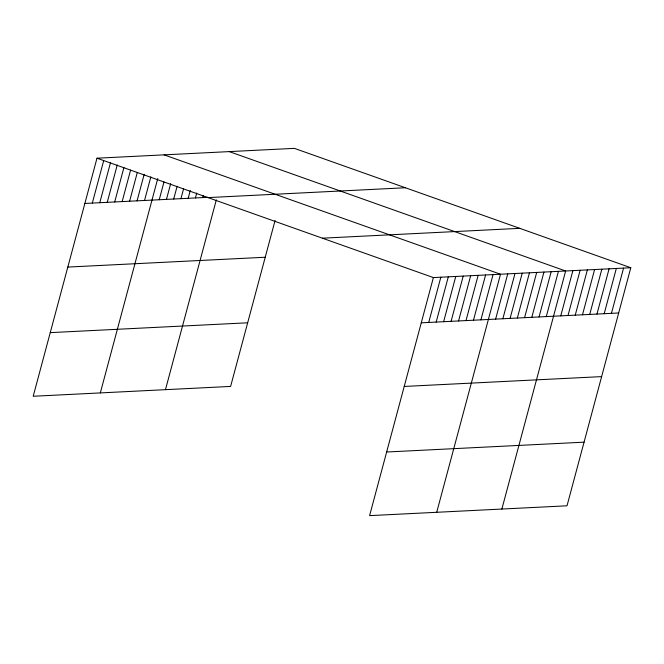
<?xml version="1.0" encoding="UTF-8"?>
<svg xmlns="http://www.w3.org/2000/svg" width="664" height="664" viewBox="0 0 664 664"><rect width="100%" height="100%" fill="white"/><g stroke="black" fill="none" stroke-linecap="round" stroke-linejoin="round"><path stroke-width="1" d="M630.8 267.741L433.384 277.577L369.599 515.637L567.014 505.802L630.8 267.741L294.401 148.362L96.985 158.198L33.2 396.259L230.615 386.423L275.087 220.456M92.321 203.076L103.659 160.779M99.783 202.711L110.589 162.373M107.236 202.337L117.254 164.954M114.698 201.964L123.919 167.535M122.151 201.59L130.592 170.117M129.613 201.217L137.257 172.69M137.066 200.852L144.188 174.292M144.528 200.478L150.852 176.873M100.322 392.922L157.783 178.467M159.227 199.748L163.966 182.036M166.465 199.383L170.681 183.646M173.702 199.026L177.13 186.235M180.94 198.66L183.579 188.825M188.178 198.304L190.286 190.435M195.415 197.938L196.735 193.025M202.653 197.582L203.184 195.614M165.469 389.668L216.331 199.839M428.72 322.455L440.838 277.203M436.173 322.082L448.3 276.83M443.635 321.708L455.761 276.456M451.088 321.334L463.215 276.091M458.55 320.969L470.676 275.718M466.004 320.596L478.13 275.344M473.465 320.222L485.591 274.971M480.919 319.849L493.045 274.606M436.713 512.293L500.507 274.232L164.108 154.853M495.618 319.118L507.744 273.867M502.856 318.762L514.982 273.51M510.093 318.396L522.219 273.145M517.339 318.039L529.457 272.788M524.577 317.674L536.695 272.423M531.814 317.317L543.941 272.066M539.052 316.952L551.178 271.709M546.289 316.595L558.416 271.344M501.868 509.047L565.653 270.987L229.254 151.608M560.765 315.873L572.891 270.621M568.002 315.508L580.129 270.265M575.24 315.151L587.366 269.899M582.486 314.794L594.604 269.542M589.723 314.429L601.85 269.177M596.961 314.072L609.087 268.82M604.198 313.707L616.325 268.455M611.436 313.35L623.562 268.098M84.867 203.45L207.824 197.324M207.998 197.598L405.413 187.754M322.372 238.185L519.788 228.341M67.811 267.077L265.235 257.242M50.248 332.631L247.664 322.795M421.258 322.82L618.674 312.985M404.21 386.448L601.625 376.612M386.647 452.01L584.063 442.174M96.985 158.198L433.384 277.577"/></g></svg>
